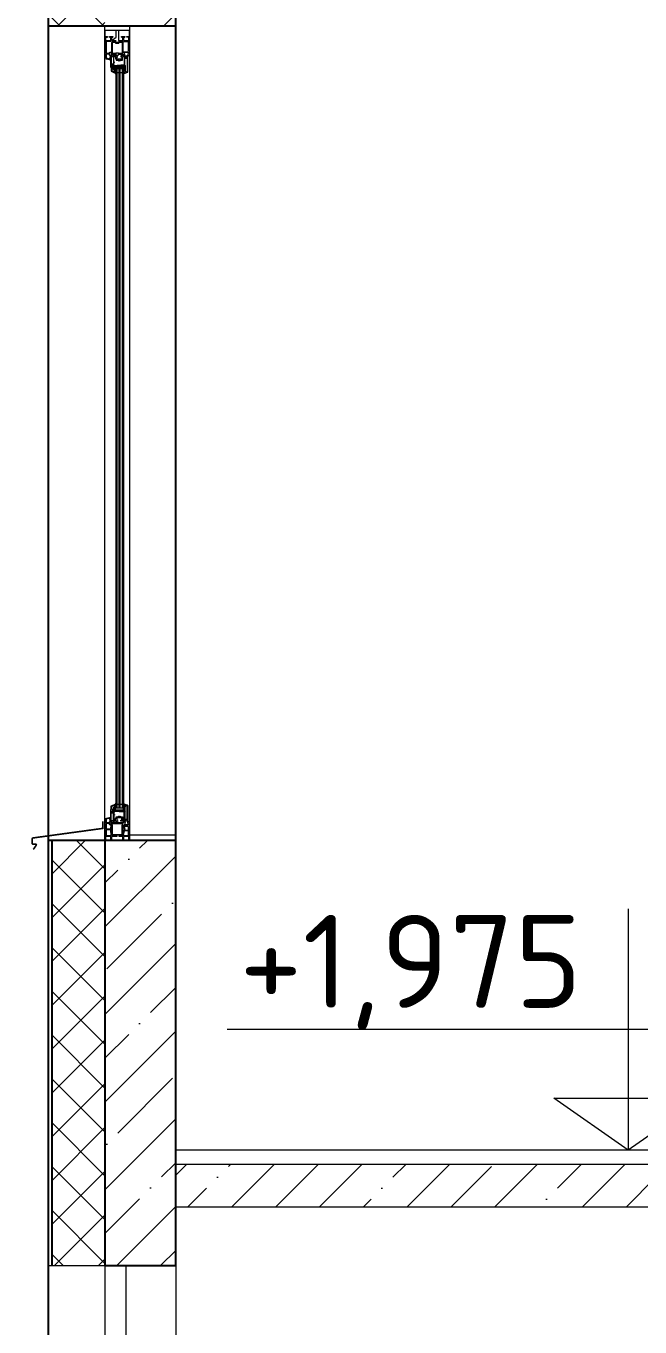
# Model space of a CAD drawing. Header units: millimetres. Extents: x -136099598 to 11807193, y 0 to 779331.
# Drawn here: x 676380 to 678112, y 290030 to 293704 of the extents above; entities that cross this region are included whole.
import ezdxf
from ezdxf import colors
from ezdxf.entities.mleader import LeaderData, LeaderLine
from ezdxf.math import Vec2, Vec3

# ---------------------------------------------------------------- set-up
doc = ezdxf.new("R2010")
doc.units = ezdxf.units.MM
doc.header["$MEASUREMENT"] = 0
doc.layers.get('0').update_dxf_attribs({"color": 250, "lineweight": 9})
doc.layers.add('PDF _0', color=7, linetype='Continuous')
for name, color, linetype, lineweight in [('АР_Двери', 5, 'Continuous', 18), ('АР_Окна', 4, 'Continuous', 0), ('АР_Отметки', 250, 'Continuous', 15), ('АР_Стены фасадные', 7, 'Continuous', 30), ('АР_Тонкие', 250, 'Continuous', 5), ('АР_Штриховка', 253, 'Continuous', 13), ('СТЕНЫ кирпич ЛИДЕР', 250, 'Continuous', 15), ('Штриховка', 7, 'Continuous', 5)]:
    doc.layers.add(name, color=color, linetype=linetype, lineweight=lineweight)
doc.styles.add('ISOCPEUR', font='isocpeur.ttf', dxfattribs={"width": 0.7})
doc.styles.add('PDF ISOCPEUR', font='isocpeur.ttf')

# ---------------------------------------------------------------- blocks, each defined once
blk = doc.blocks.new('A$Cd8d14d9d')
at = {"ltscale": 150}
for p, q in [((0, 681.8), (0, 0)), ((-372.3, 340.9), (1132.1, 340.9)), ((-379.6, 0), (379.6, 0))]:
    blk.add_line(p, q, dxfattribs=at)
blk.add_lwpolyline([(0, 0), (210, 147), (-210, 147), (0, 0)], dxfattribs=at)
blk = doc.blocks.new('_DotSmall')
at = {"color": 0, "linetype": 'ByBlock', "const_width": 0.5}
blk.add_lwpolyline([(-0.0625, 0, 1), (0.0625, 0, 1)], format="xyb", close=True, dxfattribs=at)

msp = doc.modelspace()

# ---------------------------------------------------------------- hatches: boundary and pattern name
at = {"ltscale": 100, "transparency": 33554687}
h = msp.add_hatch(dxfattribs=at)
h.set_pattern_fill('ANSI35', color=0, scale=700)
h.set_pattern_definition([(45, (-17007.07, 8035.8), (-123.743687, 123.743687), []), (45, (-16883.32, 8035.8), (-123.743687, 123.743687), [218.75, -43.75, 0, -43.75])])
h.paths.add_polyline_path([(676802.12, 295303.552), (676802.058, 293703.825), (676602.149, 293703.825), (676602.211, 295303.552)])
h = msp.add_hatch(dxfattribs=at)
h.set_pattern_fill('ANSI35', color=0, scale=700)
h.set_pattern_definition([(45, (-17006.88, 4420), (-123.743687, 123.743687), []), (45, (-16883.14, 4420), (-123.743687, 123.743687), [218.75, -43.75, 0, -43.75])])
h.paths.add_polyline_path([(676802.304, 291403.019), (676802.242, 290203.569), (676602.333, 290203.569), (676602.395, 291403.019)])
h = msp.add_hatch(dxfattribs=at)
h.set_pattern_fill('ANSI35', color=0, scale=700)
h.set_pattern_definition([(45, (-298.1, 2655.43), (-123.743687, 123.743687), []), (45, (-174.35, 2655.43), (-123.743687, 123.743687), [218.75, -43.75, 0, -43.75])])
h.paths.add_polyline_path([(678552.234, 290488.658), (678552.249, 290368.982), (676802.302, 290368.982), (676802.287, 290488.658)])
at = {"layer": 'Штриховка', "transparency": 33554636}
h = msp.add_hatch(dxfattribs=at)
h.set_pattern_fill('ANSI37', color=256, scale=700)
h.set_pattern_definition([(45, (-21380.31, 5075.375), (-61.871843, 61.871843), []), (135, (-21380.31, 5075.375), (-61.871843, -61.871843), [])])
h.paths.add_polyline_path([(676601.966, 295303.552), (676602.058, 293703.825), (676452.058, 293703.825), (676452.058, 295303.552)])
h = msp.add_hatch(dxfattribs=at)
h.set_pattern_fill('ANSI37', color=256, scale=700)
h.set_pattern_definition([(45, (-21380.12, 1459.57), (-61.871843, 61.871843), []), (135, (-21380.12, 1459.57), (-61.871843, -61.871843), [])])
h.paths.add_polyline_path([(676602.15, 291403.552), (676602.242, 290203.569), (676452.242, 290203.569), (676452.242, 291403.552)])

# ---------------------------------------------------------------- linework, layer by layer
for p, q in [((676602.242, 293691.657), (676602.242, 293673.552)), ((676602.242, 293674.684), (676602.242, 293612.568)), ((676602.242, 293674.684), (676609.615, 293674.684)), ((676602.242, 293667.502), (676602.242, 293674.684)), ((676602.242, 293674.684), (676609.615, 293674.684)), ((676602.242, 293673.552), (676602.242, 293666.343)), ((676602.242, 293667.502), (676602.242, 293667.502)), ((676602.242, 293667.502), (676602.242, 293667.502)), ((676602.242, 293666.343), (676602.242, 293667.502)), ((676602.242, 293667.502), (676602.242, 293667.502)), ((676604.2, 293672.667), (676609.615, 293672.667)), ((676604.2, 293672.667), (676604.2, 293663.288)), ((676609.615, 293672.667), (676604.2, 293672.667)), ((676604.2, 293672.667), (676604.2, 293663.288)), ((676604.2, 293663.288), (676619.021, 293663.288)), ((676604.2, 293663.288), (676619.021, 293663.288)), ((676605.746, 293660.675), (676605.746, 293643.725)), ((676618.953, 293660.675), (676605.746, 293660.675)), ((676609.615, 293674.684), (676609.615, 293672.667)), ((676609.615, 293674.684), (676609.615, 293672.667)), ((676615.228, 293674.684), (676624.716, 293674.684)), ((676615.228, 293674.684), (676615.228, 293672.667)), ((676615.228, 293672.667), (676615.228, 293674.684)), ((676615.228, 293674.684), (676624.716, 293674.684)), ((676615.228, 293672.667), (676619.021, 293672.667)), ((676619.021, 293672.667), (676615.228, 293672.667)), ((676619.021, 293672.667), (676619.021, 293663.288)), ((676619.021, 293663.288), (676619.021, 293672.667)), ((676620.804, 293672.667), (676624.716, 293672.667)), ((676620.804, 293672.667), (676620.804, 293663.288)), ((676624.716, 293672.667), (676620.804, 293672.667)), ((676620.804, 293672.667), (676620.804, 293663.288)), ((676620.804, 293663.288), (676633.817, 293663.288)), ((676620.804, 293663.288), (676621.625, 293663.288)), ((676620.972, 293660.667), (676633.817, 293660.667)), ((676620.972, 293657.795), (676620.972, 293627.634)), ((676621.625, 293663.288), (676633.817, 293672.554)), ((676622.762, 293658.552), (676622.762, 293627.634)), ((676622.762, 293658.552), (676651.336, 293658.552)), ((676624.716, 293674.684), (676624.716, 293672.667)), ((676624.716, 293674.684), (676624.716, 293672.667)), ((676632.698, 293658.552), (676632.698, 293655.888)), ((676633.817, 293672.554), (676633.817, 293691.657)), ((676633.817, 293691.657), (676633.817, 293691.657)), ((676640.28, 293663.288), (676653.158, 293663.288)), ((676640.28, 293660.667), (676653.125, 293660.667)), ((676641.399, 293658.552), (676641.399, 293655.888)), ((676649.196, 293674.684), (676658.541, 293674.684)), ((676649.196, 293674.684), (676649.196, 293672.667)), ((676649.196, 293672.667), (676653.158, 293672.667)), ((676651.336, 293658.552), (676651.336, 293627.634)), ((676653.125, 293660.667), (676653.125, 293627.634)), ((676653.158, 293672.667), (676653.158, 293663.288)), ((676654.693, 293660.667), (676667.961, 293660.667)), ((676655.06, 293672.667), (676658.541, 293672.667)), ((676655.06, 293672.667), (676655.06, 293663.288)), ((676655.06, 293663.288), (676669.957, 293663.288)), ((676658.541, 293674.684), (676658.541, 293672.667)), ((676667.961, 293660.667), (676667.961, 293635.179)), ((676671.912, 293677.713), (676671.912, 293691.657)), ((676671.912, 293683.585), (676671.912, 293621.933)), ((676605.746, 293649.428), (676605.746, 293626.055)), ((676613.407, 293626.055), (676605.746, 293626.055)), ((676605.746, 293624.636), (676605.746, 293613.848)), ((676613.129, 293624.636), (676605.746, 293624.636)), ((676613.129, 293624.636), (676616.875, 293619.325)), ((676614.22, 293624.782), (676618.729, 293619.143)), ((676619.742, 293626.989), (676622.809, 293624.719)), ((676620.611, 293624.334), (676620.611, 293618.568)), ((676620.972, 293627.634), (676622.762, 293627.634)), ((676621.486, 293627.563), (676633.616, 293627.563)), ((676622.809, 293624.719), (676633.616, 293624.719)), ((676627.374, 293619.95), (676627.374, 293624.719)), ((676632.698, 293655.888), (676641.399, 293655.888)), ((676633.616, 293628.38), (676633.616, 293624.719)), ((676633.616, 293628.38), (676640.481, 293628.38)), ((676640.481, 293628.38), (676640.481, 293624.719)), ((676640.481, 293627.563), (676651.997, 293627.563)), ((676640.481, 293624.719), (676654.008, 293624.719)), ((676651.336, 293627.634), (676653.125, 293627.634)), ((676652.149, 293631.556), (676667.961, 293631.556)), ((676654.008, 293624.719), (676654.008, 293621.933)), ((676654.008, 293621.933), (676658.715, 293621.933)), ((676658.715, 293621.933), (676657.972, 293629.857)), ((676657.972, 293629.857), (676667.976, 293629.857)), ((676667.976, 293629.857), (676666.989, 293621.933)), ((676666.989, 293621.933), (676671.912, 293621.933)), ((676667.961, 293644.995), (676667.961, 293631.677)), ((676602.242, 293612.568), (676618.509, 293608.641)), ((676605.746, 293613.848), (676614.114, 293611.467)), ((676615.617, 293611.039), (676618.51, 293610.154)), ((676616.875, 293619.325), (676616.875, 293614.601)), ((676618.509, 293608.641), (676618.509, 293588.605)), ((676618.509, 293588.605), (676618.509, 293587.858)), ((676618.729, 293619.143), (676618.729, 293613.441)), ((676618.91, 293587.162), (676619.343, 293586.912)), ((676619.745, 293586.217), (676619.745, 293576.893)), ((676620.251, 293617.752), (676620.251, 293596.474)), ((676621.487, 293586.508), (676621.487, 293578.035)), ((676626.057, 293581.405), (676626.057, 293586.508)), ((676635.905, 293619.95), (676627.374, 293619.95)), ((676627.415, 293590.113), (676657.149, 293592.462)), ((676627.415, 293587.174), (676627.415, 293590.113)), ((676627.799, 293586.508), (676627.415, 293587.174)), ((676627.799, 293581.795), (676627.799, 293586.508)), ((676635.634, 293610.986), (676635.634, 293616.169)), ((676635.634, 293616.169), (676637.662, 293616.169)), ((676635.905, 293618.15), (676635.905, 293619.95)), ((676637.662, 293618.15), (676635.905, 293618.15)), ((676648.89, 293610.183), (676636.438, 293610.183)), ((676637.662, 293616.169), (676637.662, 293618.15)), ((676660.579, 293619.712), (676647.75, 293619.712)), ((676647.75, 293619.712), (676647.75, 293617.075)), ((676647.75, 293617.075), (676649.693, 293617.075)), ((676649.693, 293617.075), (676649.693, 293610.986)), ((676657.149, 293592.462), (676657.149, 293579.124)), ((676659.274, 293615.863), (676659.274, 293618.538)), ((676659.274, 293618.538), (676660.579, 293618.538)), ((676664.954, 293615.863), (676659.274, 293615.863)), ((676659.585, 293592.462), (676659.585, 293578.608)), ((676660.579, 293618.538), (676660.579, 293619.712)), ((676667.086, 293619.712), (676663.647, 293619.712)), ((676663.647, 293619.712), (676663.647, 293618.408)), ((676663.647, 293618.408), (676664.954, 293618.408)), ((676664.954, 293618.408), (676664.954, 293615.863)), ((676667.086, 293574.897), (676667.086, 293619.712)), ((676620.228, 293576.157), (676629.598, 293572.079)), ((676621.97, 293577.299), (676629.416, 293574.059)), ((676627.244, 293579.886), (676626.292, 293580.838)), ((676628.201, 293581.393), (676627.799, 293581.795)), ((676628.613, 293579.651), (676627.812, 293579.651)), ((676629.952, 293581.393), (676628.201, 293581.393)), ((676629.416, 293574.059), (676629.416, 293578.847)), ((676629.598, 293572.079), (676631.158, 293572.079)), ((676631.158, 293580.128), (676629.952, 293581.393)), ((676631.158, 293572.079), (676631.158, 293580.128)), ((676631.158, 293572.079), (676632.693, 293568.761)), ((676641.501, 293572.042, 0.34), (676636.13, 293572.042, 0.34)), ((676651.209, 293572.042, 0.34), (676644.758, 293572.042)), ((676655.655, 293570.19), (676654.562, 293569.776, 0.34)), ((676657.149, 293579.124), (676655.555, 293579.124)), ((676655.555, 293579.124), (676655.555, 293576.666)), ((676655.555, 293576.666), (676656.752, 293576.666)), ((676656.752, 293573.544), (676655.655, 293573.544)), ((676655.655, 293573.544), (676655.655, 293570.19)), ((676655.655, 293570.19), (676656.318, 293570.19)), ((676656.318, 293570.19), (676666.572, 293574.148)), ((676656.752, 293573.52), (676656.752, 293573.544)), ((676659.8, 293574.63), (676658.123, 293572.952)), ((676659.752, 293575.81), (676658.157, 293577.161)), ((676660.878, 293577.14), (676659.869, 293577.995)), ((676661.511, 293574.062), (676665.343, 293575.542))]:
    msp.add_line(p, q)
at = {"ltscale": 150}
msp.add_line((678552.242, 290488.982), (676802.242, 290488.982, 0.34), dxfattribs=at)
for points in [[(676671.919, 293703.838), (676671.919, 293691.657), (676602.242, 293691.657), (676602.242, 293703.838)], [(676658.541, 293674.684), (676658.541, 293672.667), (676655.06, 293672.667), (676655.06, 293663.288), (676669.957, 293663.288), (676669.957, 293672.667), (676664.514, 293672.667), (676664.514, 293674.684), (676671.912, 293674.684), (676671.912, 293683.585), (676671.912, 293691.657), (676640.28, 293691.657), (676640.28, 293663.288), (676653.158, 293663.288), (676653.158, 293672.667), (676649.196, 293672.667), (676649.196, 293674.684), (676658.541, 293674.684)], [(676654.603, 293582.996), (676631.656, 293582.996), (676631.656, 293587.263), (676654.603, 293587.263)]]:
    msp.add_lwpolyline(points, close=True)
for points in [[(676620.611, 293624.334), (676625.805, 293624.334), (676625.805, 293618.568), (676620.611, 293618.568)], [(676667.086, 293619.712), (676669.03, 293619.712), (676669.03, 293620.703), (676671.912, 293620.703), (676671.912, 293621.933)], [(676620.251, 293617.752), (676626.274, 293617.752), (676626.274, 293596.474), (676620.251, 293596.474)], [(676626.057, 293586.508), (676621.487, 293586.508)], [(676647.471, 293591.697), (676645.287, 293591.525), (676645.287, 293589.3), (676639.741, 293589.3), (676639.763, 293591.088), (676637.655, 293590.922), (676637.643, 293589.106), (676632.094, 293589.106), (676631.986, 293590.474), (676627.749, 293590.139), (676627.749, 293587.417), (676631.356, 293587.417), (676631.656, 293587.263)], [(676654.603, 293587.263), (676657.149, 293588.98), (676657.149, 293589.905), (676656.462, 293589.905), (676656.462, 293590.992), (676654.472, 293590.969), (676654.371, 293592.243), (676652.902, 293592.127), (676652.902, 293589.281), (676647.462, 293589.281), (676647.471, 293591.697)]]:
    msp.add_lwpolyline(points)
for points in [[(676624.747, 293589.211), (676624.696, 293589.285, -0.22062377), (676624.585, 293589.952), (676625.139, 293591.964, 0.20074549), (676625.061, 293592.579), (676624.741, 293593.134), (676623.314, 293590.145, 0.13715433), (676623.239, 293589.718), (676623.348, 293588.631), (676623.326, 293588.628, -0.2948812), (676622.55, 293589.026), (676622.377, 293589.325, -0.24631991), (676622.347, 293590.071), (676623.757, 293593.046), (676621.191, 293593.046), (676621.191, 293594.051), (676624.362, 293594.051, -0.15446254), (676624.824, 293593.905), (676625.621, 293593.345, -0.29504625), (676625.947, 293592.536), (676625.404, 293589.709), (676625.831, 293588.98), (676625.811, 293588.969, -0.39208687)], [(676657.012, 293617.716), (676656.676, 293594.173), (676627.959, 293591.904), (676628.101, 293594.13), (676627.383, 293595.271), (676627.383, 293601.065), (676629.71, 293601.065), (676629.71, 293602.337), (676627.383, 293602.337), (676627.383, 293617.752), (676632.565, 293617.752), (676632.565, 293611.665, 0.41421356), (676633.369, 293610.861), (676633.663, 293610.861), (676633.663, 293608.373, 0.41421356), (676634.467, 293607.569), (676640.251, 293607.569), (676640.251, 293605.595), (676642.008, 293605.595), (676642.008, 293607.438), (676643.632, 293607.438), (676643.632, 293605.639), (676645.037, 293605.639), (676645.037, 293607.394), (676649.385, 293607.394), (676651.529, 293607.394, 0.41421356), (676652.332, 293608.197), (676652.332, 293617.323)]]:
    msp.add_lwpolyline(points, format="xyb", close=True)
msp.add_lwpolyline([(676659.585, 293592.462), (676658.518, 293594.447), (676658.518, 293613.613), (676665.343, 293613.613, -0.41421356), (676665.343, 293612.809), (676665.343, 293575.542)], format="xyb")
at = {"ltscale": 150, "elevation": 0.34}
msp.add_lwpolyline([(676802.242, 290368.982), (678552.242, 290368.982), (678552.242, 290528.982), (676802.242, 290528.982)], close=True, dxfattribs=at)
for centre, radius, start, end in [((676617.488, 293625.414), 4.131, 32.503591, 171.07395), ((676617.254, 293625.202), 3.063, 35.672415, 187.893161), ((676637.073, 293626.084), 4.868, 196.285547, 343.714453), ((676617.273, 293611.467), 3.159, 97.242277, 180.005731), ((676617.609, 293611.675), 2.091, 57.621815, 197.70879), ((676619.312, 293587.858), 0.803, 180, 240.000001), ((676618.942, 293586.217), 0.803, 0, 60.000001), ((676636.438, 293610.986), 0.803, 180, 270), ((676648.89, 293610.986), 0.803, 270, 0), ((676620.548, 293576.893), 0.803, 180, 246.484252), ((676622.291, 293578.035), 0.803, 180, 246.484252), ((676626.86, 293581.405), 0.803, 180, 225.000014), ((676627.812, 293580.454), 0.803, 225.000014, 270), ((676628.613, 293578.847), 0.803, 0, 90), ((676657.555, 293573.52), 0.803, 180, 314.999986), ((676657.556, 293576.628), 0.803, 41.629707, 176.629672), ((676660.388, 293578.608), 0.803, 180, 229.738411), ((676659.232, 293575.198), 0.803, 314.999986, 49.738411), ((676659.232, 293575.198), 2.546, 333.518393, 49.738411), ((676666.283, 293574.897), 0.803, 291.1065, 0)]:
    msp.add_arc(centre, radius, start, end)
at = {"layer": 'АР_Двери', "ltscale": 150}
for points, elevation in [([(676442.233, 290203.569), (676802.233, 290203.569), (676802.242, 288104.001), (676442.242, 288104.001)], 0.095), ([(676662.417, 290203.569), (676602.417, 290203.569), (676602.417, 288105.981), (676662.417, 288105.981)], 0.001)]:
    msp.add_lwpolyline(points, close=True, dxfattribs=dict(at, elevation=elevation))
at = {"layer": 'АР_Окна', "ltscale": 150}
for points, elevation in [([(676442.237, 291403.534), (676802.237, 291403.534), (676802.237, 293703.825), (676442.237, 293703.825)], 0.095), ([(676602.249, 293703.857), (676671.911, 293703.818), (676671.904, 291403.552), (676602.242, 291403.552)], 0.34)]:
    msp.add_lwpolyline(points, close=True, dxfattribs=dict(at, elevation=elevation))
at = {"layer": 'АР_Стены фасадные', "lineweight": 15}
for p, q in [((676618.607, 291489.216, 0.34), (676618.607, 291489.961, 0.34)), ((676618.607, 291469.258, 0.34), (676618.607, 291489.216, 0.34)), ((676619.007, 291490.654, 0.34), (676619.439, 291490.903, 0.34)), ((676619.839, 291491.596, 0.34), (676619.839, 291500.883, 0.34)), ((676620.319, 291501.617, 0.34), (676629.653, 291505.678, 0.34)), ((676621.574, 291491.306, 0.34), (676621.574, 291499.745, 0.34)), ((676622.055, 291500.479, 0.34), (676629.472, 291503.706, 0.34)), ((676626.126, 291496.388, 0.34), (676626.126, 291491.306, 0.34)), ((676627.308, 291497.902, 0.34), (676626.36, 291496.954, 0.34)), ((676627.862, 291491.306, 0.34), (676627.479, 291490.642, 0.34)), ((676627.479, 291490.642, 0.34), (676627.479, 291487.715, 0.34)), ((676628.262, 291496.4, 0.34), (676627.862, 291496.001, 0.34)), ((676627.862, 291496.001, 0.34), (676627.862, 291491.306, 0.34)), ((676628.672, 291498.136, 0.34), (676627.874, 291498.136, 0.34)), ((676630.006, 291496.4, 0.34), (676628.262, 291496.4, 0.34)), ((676629.472, 291503.706, 0.34), (676629.472, 291498.936, 0.34)), ((676629.653, 291505.678, 0.34), (676631.208, 291505.678, 0.34)), ((676631.208, 291497.661, 0.34), (676630.006, 291496.4, 0.34)), ((676631.208, 291505.678, 0.34), (676632.736, 291508.984, 0.34)), ((676631.208, 291505.678, 0.34), (676631.208, 291497.661, 0.34)), ((676641.501, 291505.715, 0.34), (676636.13, 291505.715, 0.34)), ((676651.209, 291505.715, 0.34), (676644.854, 291505.715, 0.34)), ((676655.61, 291507.56, 0.34), (676652.979, 291508.558, 0.34)), ((676655.511, 291498.661, 0.34), (676655.511, 291501.109, 0.34)), ((676655.511, 291501.109, 0.34), (676656.702, 291501.109, 0.34)), ((676657.098, 291498.661, 0.34), (676655.511, 291498.661, 0.34)), ((676655.61, 291504.22, 0.34), (676655.61, 291507.56, 0.34)), ((676655.61, 291507.56, 0.34), (676656.27, 291507.56, 0.34)), ((676656.702, 291504.22, 0.34), (676655.61, 291504.22, 0.34)), ((676656.27, 291507.56, 0.34), (676666.485, 291503.618, 0.34)), ((676656.702, 291504.243, 0.34), (676656.702, 291504.22, 0.34)), ((676657.098, 291485.374, 0.34), (676657.098, 291498.661, 0.34)), ((676659.739, 291503.138, 0.34), (676658.068, 291504.809, 0.34)), ((676659.691, 291501.962, 0.34), (676658.102, 291500.616, 0.34)), ((676659.524, 291485.374, 0.34), (676659.524, 291499.175, 0.34)), ((676660.812, 291500.637, 0.34), (676659.807, 291499.786, 0.34)), ((676661.443, 291503.703, 0.34), (676665.261, 291502.229, 0.34)), ((676666.997, 291502.871, 0.34), (676666.997, 291458.23, 0.34)), ((676602.101, 291465.658, 0.34), (676602.101, 291403.534, 0.34)), ((676614.23, 291466.443, 0.34), (676605.892, 291464.441, 0.34)), ((676605.892, 291464.441, 0.34), (676605.892, 291453.507, 0.34)), ((676612.972, 291453.507, 0.34), (676605.892, 291453.507, 0.34)), ((676605.894, 291453.325, 0.34), (676605.894, 291464.071, 0.34)), ((676617.15, 291458.987, 0.34), (676612.972, 291453.507, 0.34)), ((676618.673, 291458.987, 0.34), (676614.495, 291453.507, 0.34)), ((676617.15, 291458.987, 0.34), (676617.15, 291463.358, 0.34)), ((676618.673, 291464.486, 0.34), (676617.453, 291464.218, 0.34)), ((676622.944, 291453.324, 0.34), (676618.457, 291449.865, 0.34)), ((676618.673, 291458.987, 0.34), (676618.673, 291464.486, 0.34)), ((676620.343, 291460.183, 0.34), (676620.343, 291481.378, 0.34)), ((676620.701, 291453.626, 0.34), (676620.701, 291459.369, 0.34)), ((676636.095, 291453.324, 0.34), (676622.944, 291453.324, 0.34)), ((676635.936, 291457.993, 0.34), (676627.439, 291457.993, 0.34)), ((676627.439, 291457.993, 0.34), (676627.439, 291453.243, 0.34)), ((676627.479, 291487.715, 0.34), (676657.098, 291485.374, 0.34)), ((676635.667, 291466.922, 0.34), (676635.667, 291461.759, 0.34)), ((676635.667, 291461.759, 0.34), (676637.686, 291461.759, 0.34)), ((676637.686, 291459.786, 0.34), (676635.936, 291459.786, 0.34)), ((676635.936, 291459.786, 0.34), (676635.936, 291457.993, 0.34)), ((676636.095, 291453.324, 0.34), (676636.095, 291450.601, 0.34)), ((676648.871, 291467.722, 0.34), (676636.467, 291467.722, 0.34)), ((676637.686, 291461.759, 0.34), (676637.686, 291459.786, 0.34)), ((676654.546, 291453.324, 0.34), (676638.189, 291453.324, 0.34)), ((676638.189, 291453.324, 0.34), (676638.189, 291450.601, 0.34)), ((676647.735, 291458.23, 0.34), (676647.735, 291460.857, 0.34)), ((676647.735, 291460.857, 0.34), (676649.671, 291460.857, 0.34)), ((676660.515, 291458.23, 0.34), (676647.735, 291458.23, 0.34)), ((676649.671, 291460.857, 0.34), (676649.671, 291466.922, 0.34)), ((676659.189, 291456.22, 0.34), (676654.546, 291456.22, 0.34)), ((676654.546, 291453.324, 0.34), (676654.546, 291456.22, 0.34)), ((676659.189, 291456.22, 0.34), (676658.036, 291448.427, 0.34)), ((676664.873, 291462.064, 0.34), (676659.214, 291462.064, 0.34)), ((676659.214, 291462.064, 0.34), (676659.214, 291459.4, 0.34)), ((676659.214, 291459.4, 0.34), (676660.515, 291459.4, 0.34)), ((676660.515, 291459.4, 0.34), (676660.515, 291458.23, 0.34)), ((676663.571, 291458.23, 0.34), (676663.571, 291459.529, 0.34)), ((676663.571, 291459.529, 0.34), (676664.873, 291459.529, 0.34)), ((676666.997, 291458.23, 0.34), (676663.571, 291458.23, 0.34)), ((676664.873, 291459.529, 0.34), (676664.873, 291462.064, 0.34)), ((676671.904, 291456.22, 0.34), (676667.241, 291456.22, 0.34)), ((676667.241, 291456.22, 0.34), (676668.209, 291448.427, 0.34)), ((676671.904, 291456.22, 0.34), (676671.904, 291403.552, 0.34)), ((676605.892, 291451.946, 0.34), (676605.892, 291436.034, 0.34)), ((676613.473, 291451.946, 0.34), (676605.892, 291451.946, 0.34)), ((676617.679, 291436.034, 0.34), (676605.892, 291436.034, 0.34)), ((676605.892, 291434.282, 0.34), (676605.892, 291417.743, 0.34)), ((676617.679, 291434.282, 0.34), (676605.892, 291434.282, 0.34)), ((676605.892, 291417.743, 0.34), (676619.043, 291417.743, 0.34)), ((676610.555, 291436.034, 0.34), (676610.555, 291434.282, 0.34)), ((676610.621, 291417.743, 0.34), (676610.621, 291414.695, 0.34)), ((676614.913, 291451.72, 0.34), (676613.968, 291450.345, 0.34)), ((676614.495, 291436.034, 0.34), (676614.495, 291434.282, 0.34)), ((676614.537, 291417.743, 0.34), (676614.537, 291414.695, 0.34)), ((676617.099, 291449.971, 0.34), (676616.139, 291448.576, 0.34)), ((676619.506, 291449.05, 0.34), (676617.679, 291436.034, 0.34)), ((676617.679, 291434.282, 0.34), (676619.043, 291417.743, 0.34)), ((676621.52, 291450.601, 0.34), (676618.952, 291435.287, 0.34)), ((676618.952, 291435.287, 0.34), (676620.95, 291417.743, 0.34)), ((676620.95, 291417.743, 0.34), (676635.697, 291417.743, 0.34)), ((676621.005, 291447.753, 0.34), (676621.005, 291417.743, 0.34)), ((676623.01, 291447.753, 0.34), (676621.005, 291447.753, 0.34)), ((676652.171, 291450.601, 0.34), (676621.52, 291450.601, 0.34)), ((676623.01, 291447.753, 0.34), (676623.01, 291419.597, 0.34)), ((676651.196, 291419.597, 0.34), (676623.01, 291419.597, 0.34)), ((676642.411, 291417.743, 0.34), (676653.216, 291417.743, 0.34)), ((676651.196, 291419.597, 0.34), (676651.196, 291447.528, 0.34)), ((676653.015, 291447.528, 0.34), (676651.196, 291447.528, 0.34)), ((676652.171, 291450.601, 0.34), (676657.408, 291436.196, 0.34)), ((676653.015, 291417.743, 0.34), (676653.015, 291447.528, 0.34)), ((676653.216, 291417.743, 0.34), (676657.408, 291436.196, 0.34)), ((676654.977, 291417.743, 0.34), (676657.579, 291430.679, 0.34)), ((676654.977, 291417.743, 0.34), (676668.486, 291417.743, 0.34)), ((676668.486, 291443.138, 0.34), (676656.658, 291443.138, 0.34)), ((676656.658, 291443.138, 0.34), (676658.688, 291436.196, 0.34)), ((676668.486, 291430.679, 0.34), (676657.579, 291430.679, 0.34)), ((676657.843, 291431.991, 0.34), (676658.688, 291436.196, 0.34)), ((676668.486, 291431.991, 0.34), (676657.843, 291431.991, 0.34)), ((676668.209, 291448.427, 0.34), (676658.036, 291448.427, 0.34)), ((676668.486, 291431.991, 0.34), (676668.486, 291443.138, 0.34)), ((676668.486, 291417.743, 0.34), (676668.486, 291430.679, 0.34)), ((676619.139, 291414.695, 0.34), (676603.742, 291414.695, 0.34)), ((676603.742, 291414.695, 0.34), (676603.742, 291405.531, 0.34)), ((676619.139, 291414.695, 0.34), (676619.139, 291405.531, 0.34)), ((676635.697, 291414.695, 0.34), (676620.999, 291414.695, 0.34)), ((676620.999, 291414.695, 0.34), (676620.999, 291405.531, 0.34)), ((676652.992, 291414.695, 0.34), (676642.411, 291414.695, 0.34)), ((676652.992, 291414.695, 0.34), (676652.992, 291405.165, 0.34)), ((676669.876, 291414.695, 0.34), (676655.01, 291414.695, 0.34)), ((676655.01, 291414.695, 0.34), (676655.01, 291405.165, 0.34))]:
    msp.add_line(p, q, dxfattribs=at)
at = {"layer": 'АР_Стены фасадные', "lineweight": 15, "elevation": 0.34}
for points in [[(676632.777, 293582.996), (676632.777, 291494.804)], [(676636.13, 293582.996), (676636.13, 291494.804)], [(676641.501, 293583.059), (676641.501, 291494.867)], [(676644.854, 293583.059), (676644.854, 291494.867)], [(676651.209, 293582.996), (676651.209, 291494.804)], [(676654.562, 293582.996), (676654.562, 291494.804)], [(676626.126, 291491.306), (676621.574, 291491.306)], [(676647.457, 291486.136), (676645.282, 291486.308), (676645.282, 291488.525), (676639.757, 291488.525), (676639.779, 291486.743), (676637.68, 291486.909), (676637.668, 291488.717), (676632.14, 291488.717), (676632.033, 291487.355), (676627.812, 291487.688), (676627.812, 291490.399), (676631.405, 291490.399), (676631.704, 291490.553)], [(676654.562, 291490.553), (676657.098, 291488.843), (676657.098, 291487.921), (676656.413, 291487.921), (676656.413, 291486.839), (676654.431, 291486.862), (676654.331, 291485.593), (676652.867, 291485.709), (676652.867, 291488.543), (676647.448, 291488.543), (676647.457, 291486.136)], [(676620.343, 291460.183), (676626.342, 291460.183), (676626.342, 291481.378), (676620.343, 291481.378)], [(676620.701, 291453.626), (676625.875, 291453.626), (676625.875, 291459.369), (676620.701, 291459.369)], [(676638.189, 291450.601), (676638.189, 291453.324), (676654.546, 291453.324), (676654.546, 291456.22), (676659.189, 291456.22), (676658.036, 291448.427), (676668.209, 291448.427), (676667.241, 291456.22), (676671.904, 291456.22), (676671.904, 291403.552), (676666.188, 291403.552), (676666.188, 291405.165), (676669.876, 291405.165), (676669.876, 291414.695), (676655.01, 291414.695), (676655.01, 291405.165), (676658.688, 291405.165), (676658.688, 291403.552), (676649.51, 291403.552), (676649.51, 291405.165), (676652.992, 291405.165), (676652.992, 291414.695), (676642.411, 291414.695), (676642.411, 291417.743), (676653.216, 291417.743), (676657.408, 291436.196), (676652.171, 291450.601), (676638.189, 291450.601)], [(676666.997, 291458.23), (676668.933, 291458.23), (676668.933, 291457.242), (676671.94, 291457.242), (676671.94, 291456.018)]]:
    msp.add_lwpolyline(points, dxfattribs=at)
at = {"layer": 'АР_Стены фасадные', "lineweight": 15}
for points, elevation in [([(676654.562, 291494.804), (676631.704, 291494.804), (676631.704, 291490.553), (676654.562, 291490.553)], 0.34), ([(676667.539, 291446.811), (676656.239, 291446.811), (676656.239, 291444.589), (676667.539, 291444.589)], 0.34), ([(676671.904, 291404.067), (676802.242, 291404.067), (676802.242, 291418.828), (676671.904, 291418.828)], 0.435)]:
    msp.add_lwpolyline(points, close=True, dxfattribs=dict(at, elevation=elevation))
at = {"layer": 'АР_Стены фасадные', "lineweight": 15, "elevation": 0.34}
for points in [[(676659.524, 291485.374), (676658.461, 291483.397), (676658.461, 291464.306), (676665.261, 291464.306, 0.41421356), (676665.261, 291465.106), (676665.261, 291502.229)], [(676618.603, 291469.289), (676618.603, 291467.638), (676615.643, 291466.984, 0.37968792), (676617.453, 291464.218), (676618.673, 291464.486), (676618.673, 291458.987), (676614.495, 291453.507, 0.45770813), (676618.457, 291449.865), (676622.944, 291453.324), (676636.095, 291453.324), (676636.095, 291450.601), (676621.52, 291450.601), (676618.952, 291435.287), (676620.95, 291417.743), (676635.697, 291417.743), (676635.697, 291414.695), (676620.999, 291414.695), (676620.999, 291405.531), (676625.25, 291405.531), (676625.25, 291403.534), (676615.431, 291403.534), (676615.431, 291405.531), (676619.139, 291405.531), (676619.139, 291414.695), (676603.742, 291414.695), (676603.742, 291405.531), (676608.178, 291405.531), (676608.178, 291403.534), (676602.101, 291403.534), (676602.101, 291465.658), (676618.607, 291469.287)]]:
    msp.add_lwpolyline(points, format="xyb", dxfattribs=at)
for points in [[(676624.821, 291488.613), (676624.771, 291488.539, 0.22062377), (676624.66, 291487.875), (676625.212, 291485.87, -0.20074549), (676625.134, 291485.258), (676624.815, 291484.705), (676623.394, 291487.683, -0.13715433), (676623.319, 291488.107), (676623.428, 291489.191), (676623.406, 291489.193, 0.2948812), (676622.633, 291488.797), (676622.461, 291488.499, 0.24631991), (676622.431, 291487.756), (676623.835, 291484.793), (676621.279, 291484.793), (676621.279, 291483.791), (676624.438, 291483.791, 0.15446254), (676624.898, 291483.937), (676625.692, 291484.495, 0.29504625), (676626.017, 291485.301), (676625.476, 291488.117), (676625.901, 291488.843), (676625.882, 291488.854, 0.39208687)], [(676656.961, 291460.218), (676656.627, 291483.67), (676628.021, 291485.931), (676628.163, 291483.713), (676627.447, 291482.576), (676627.447, 291476.805), (676629.766, 291476.805), (676629.766, 291475.537), (676627.447, 291475.537), (676627.447, 291460.183), (676632.61, 291460.183), (676632.61, 291466.246, -0.41421356), (676633.41, 291467.046), (676633.703, 291467.046), (676633.703, 291469.525, -0.41421356), (676634.503, 291470.325), (676640.265, 291470.325), (676640.265, 291472.292), (676642.015, 291472.292), (676642.015, 291470.457), (676643.634, 291470.457), (676643.634, 291472.249), (676645.033, 291472.249), (676645.033, 291470.5), (676649.364, 291470.5), (676651.5, 291470.5, -0.41421356), (676652.3, 291469.7), (676652.3, 291460.609)]]:
    msp.add_lwpolyline(points, format="xyb", close=True, dxfattribs=at)
at = {"layer": 'АР_Стены фасадные', "lineweight": 15}
for centre, radius, start, end in [((676617.649, 291466.755, 0.34), 3.434, 185.213845, 261.64642), ((676618.048, 291453.397, 0.34), 3.555, 178.22184, 276.59766), ((676617.898, 291466.484, 0.34), 2.31, 167.493462, 258.885577), ((676637.087, 291451.866, 0.34), 4.866, 17.430735, 162.569265), ((676637.142, 291452.275, 0.34), 2.635, 23.463708, 156.536292), ((676636.467, 291466.922, 0.34), 0.8, 90, 180), ((676648.871, 291466.922, 0.34), 0.8, 0, 90), ((676617.337, 291452.262, 0.34), 3.876, 184.672898, 304.022864)]:
    msp.add_arc(centre, radius, start, end, dxfattribs=at)
at = {"layer": 'АР_Тонкие', "lineweight": 15}
for centre, radius, start, end in [((676619.408, 291489.961, 0.34), 0.8, 120, 180), ((676619.039, 291491.596, 0.34), 0.8, 300, 0), ((676620.639, 291500.883, 0.34), 0.8, 113.515766, 180), ((676622.375, 291499.745, 0.34), 0.8, 113.515766, 180), ((676626.926, 291496.388, 0.34), 0.8, 135, 180), ((676627.874, 291497.336, 0.34), 0.8, 90, 135), ((676628.672, 291498.936, 0.34), 0.8, 270, 0), ((676657.503, 291504.243, 0.34), 0.8, 45, 180), ((676657.504, 291501.148, 0.34), 0.8, 183.370325, 318.370325), ((676660.324, 291499.175, 0.34), 0.8, 130.261558, 180), ((676659.174, 291502.572, 0.34), 0.8, 310.261558, 45), ((676659.174, 291502.572, 0.34), 2.536, 310.261558, 26.481631), ((676666.196, 291502.871, 0.34), 0.8, 0, 68.893518)]:
    msp.add_arc(centre, radius, start, end, dxfattribs=at)
at = {"layer": 'АР_Штриховка', "const_width": 4.536, "elevation": 0.743}
msp.add_lwpolyline([(676400.155, 291378.379), (676408.544, 291390.267, 0.62996226), (676407.087, 291393.31), (676399.44, 291393.31, -0.3971972), (676397.162, 291395.464), (676397.162, 291408.005, -0.37356068), (676399.739, 291410.973), (676596.539, 291437.914), (676596.539, 291457.573)], format="xyb", dxfattribs=at)
at = {"layer": 'СТЕНЫ кирпич ЛИДЕР', "lineweight": 25, "ltscale": 100}
for p, q in [((676442.233, 299203.552, 0.094), (676442.242, 288104.001, 0.095)), ((676802.242, 293703.825, 0.095), (676442.242, 293703.825, 0.095)), ((676802.242, 291403.552, 0.34), (676442.242, 291403.552, 0.34)), ((676452.242, 291403.552, 0.094), (676452.242, 290203.569, 0.095))]:
    msp.add_line(p, q, dxfattribs=at)
msp.add_lwpolyline([(676602.242, 291403.552), (676602.242, 290203.569), (676802.242, 290203.569), (676802.242, 299203.552)], dxfattribs=at)

# ---------------------------------------------------------------- block references
at = {"ltscale": 150, "xscale": -1, "rotation": 359.9992924696829}
msp.add_blockref('A$Cd8d14d9d', (678079.583, 290528.982, 0.34), dxfattribs=at)

# ---------------------------------------------------------------- texts
at = {"layer": 'PDF _0', "lineweight": 0, "insert": (677949.427, 290869.9, 0.34), "char_height": 262.4934, "attachment_point": 9, "style": 'PDF ISOCPEUR'}
msp.add_mtext('+1,975', dxfattribs=at)

# ---------------------------------------------------------------- leaders
at = {"layer": 'АР_Отметки'}
ml = msp.add_multileader_mtext('Standard', dxfattribs=at)
ml.set_content('Л.2', color=256, style='ISOCPEUR')
ml.set_leader_properties(color=256, linetype='Continuous', lineweight=-1)
ml.set_arrow_properties(name='DOTSMALL')
ml.build(insert=Vec2(0, 0))
ml.multileader.update_dxf_attribs({"has_text_frame": 1, "text_left_attachment_type": 4, "text_right_attachment_type": 4, "dogleg_length": 100, "arrow_head_size": 280.8})
ctx = ml.context
ctx.base_point, ctx.char_height, ctx.arrow_head_size, ctx.landing_gap_size, ctx.plane_origin = Vec3(757009.836, 304935.888), 390, 280.8, 78, Vec3(796377.867, 286803.821)
ctx.left_attachment, ctx.right_attachment = 4, 4
notes = []
notes.append((ctx, [(0, (0, 0, 0), (0, 0), (1, 0), 1, [])]))
ctx.mtext.insert, ctx.mtext.width, ctx.mtext.line_spacing_style, ctx.mtext.flow_direction = Vec3(757087.836, 305455.888), 1330.20737, 2, 5
ml = msp.add_multileader_mtext('Standard', dxfattribs=at)
ml.set_content('Л.1', color=256, style='ISOCPEUR')
ml.set_leader_properties(color=256, linetype='Continuous', lineweight=-1)
ml.set_arrow_properties(name='DOTSMALL')
ml.build(insert=Vec2(0, 0))
ml.multileader.update_dxf_attribs({"has_text_frame": 1, "text_left_attachment_type": 4, "text_right_attachment_type": 4, "dogleg_length": 100, "arrow_head_size": 280.8})
ctx = ml.context
ctx.base_point, ctx.char_height, ctx.arrow_head_size, ctx.landing_gap_size, ctx.plane_origin = Vec3(677591.785, 304641.689), 390, 280.8, 78, Vec3(716959.816, 286509.623)
ctx.left_attachment, ctx.right_attachment = 4, 4
notes.append((ctx, [(0, (0, 0, 0), (0, 0), (1, 0), 1, [])]))
ctx.mtext.insert, ctx.mtext.width, ctx.mtext.line_spacing_style, ctx.mtext.flow_direction = Vec3(677669.785, 305161.689), 1330.20737, 2, 5
for ctx, leaders in notes:
    for number, flags, end, landing, length, lines in leaders:
        leader = LeaderData()
        leader.index, (leader.has_last_leader_line, leader.has_dogleg_vector, leader.attachment_direction) = number, flags
        leader.last_leader_point, leader.dogleg_vector, leader.dogleg_length = Vec3(end), Vec3(landing), length
        for number, points, colour, breaks in lines:
            line = LeaderLine()
            line.index, line.vertices, line.color, line.breaks = number, Vec3.list(points), colors.encode_raw_color(colour), breaks
            leader.lines.append(line)
        ctx.leaders.append(leader)

doc.saveas('drawing.dxf')
